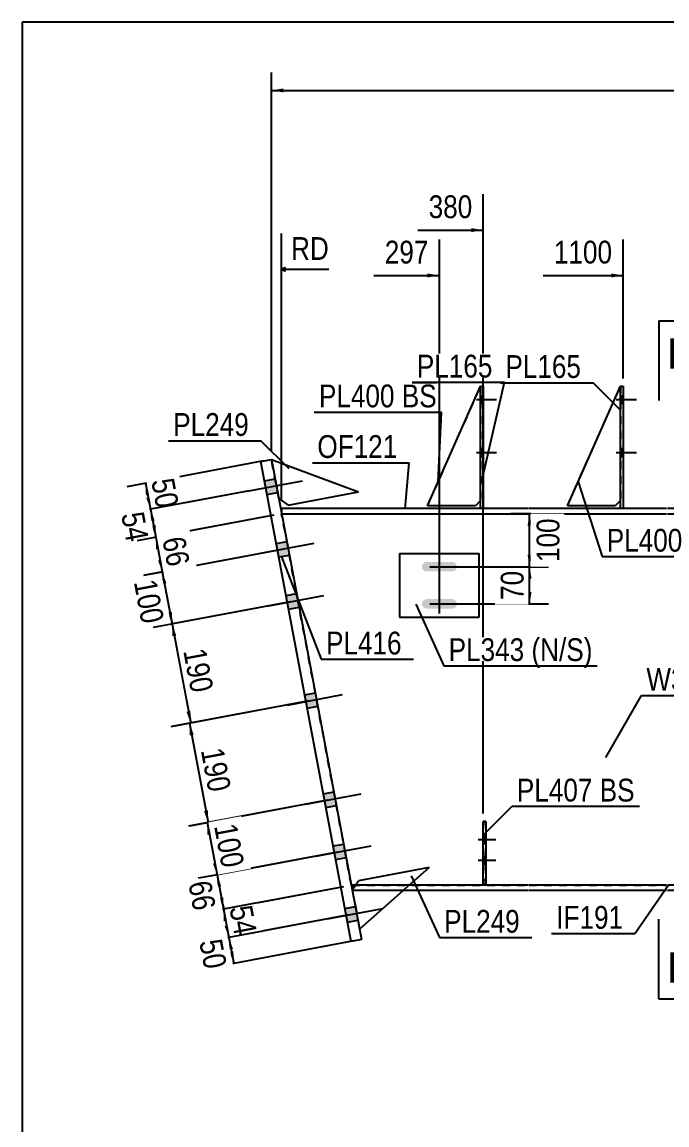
# Model space of a CAD drawing. Header units: millimetres. Extents: x -35 to 367, y -192 to 85.
# Drawn here: x -32.6 to 48.4, y -53.4 to 85.1 of the extents above; entities that cross this region are included whole.
import ezdxf

# ---------------------------------------------------------------- set-up
doc = ezdxf.new("R2010")
doc.units = ezdxf.units.MM
doc.linetypes.add('DXK_LINE_DOT1', pattern=[1.8814, 0.9407, -0.9407])
doc.linetypes.add('DXK_LINE_DOT2', pattern=[3.9198, 1.9599, -1.9599])
doc.styles.add('Arial', font='ARIAL.TTF', dxfattribs={"height": 0.2})
doc.styles.add('Arial Narrow', font='ARIALN.TTF', dxfattribs={"height": 0.2})

# ---------------------------------------------------------------- blocks, each defined once
blk = doc.blocks.new('Unknown-627304560-1201')
at = {"color": 5, "linetype": 'Continuous'}
for p, q in [((367.4, 85.08), (-32.6, 85.08)), ((-32.6, 85.08), (-32.6, -191.92))]:
    blk.add_line(p, q, dxfattribs=at)
blk = doc.blocks.new('Bolt-627304560-1601 - 1599')
at = {"linetype": 'Continuous'}
for points in [[(25.33, 37.2), (25.33, 38.13), (24.99, 38.13), (24.99, 37.2)], [(25.33, 37.2), (25.33, 38.13), (24.99, 38.13), (24.99, 37.2)], [(25.33, 37.2), (25.33, 38.13), (24.99, 38.13), (24.99, 37.2)], [(25.33, 30.53), (25.33, 31.47), (24.99, 31.47), (24.99, 30.53)], [(25.33, 30.53), (25.33, 31.47), (24.99, 31.47), (24.99, 30.53)], [(25.33, 30.53), (25.33, 31.47), (24.99, 31.47), (24.99, 30.53)]]:
    blk.add_hatch(color=3, dxfattribs=at).paths.add_polyline_path(points)
at = {"color": 3, "linetype": 'Continuous'}
for p, q in [((24.46, 37.67), (26.99, 37.67)), ((24.46, 37.67), (26.99, 37.67)), ((24.46, 37.67), (26.99, 37.67)), ((24.99, 38.13), (25.33, 38.13)), ((24.99, 38.13), (25.33, 38.13)), ((24.99, 38.13), (25.33, 38.13)), ((24.99, 37.2), (25.33, 37.2)), ((24.99, 37.2), (25.33, 37.2)), ((24.99, 37.2), (25.33, 37.2)), ((24.46, 31), (26.99, 31)), ((24.46, 31), (26.99, 31)), ((24.46, 31), (26.99, 31)), ((24.99, 31.47), (25.33, 31.47)), ((24.99, 31.47), (25.33, 31.47)), ((24.99, 31.47), (25.33, 31.47)), ((24.99, 30.53), (25.33, 30.53)), ((24.99, 30.53), (25.33, 30.53)), ((24.99, 30.53), (25.33, 30.53))]:
    blk.add_line(p, q, dxfattribs=at)
blk = doc.blocks.new('Bolt-627304560-1602 - 1599')
at = {"linetype": 'Continuous'}
for points in [[(42.89, 37.2), (42.89, 38.13), (42.56, 38.13), (42.56, 37.2)], [(42.89, 37.2), (42.89, 38.13), (42.56, 38.13), (42.56, 37.2)], [(42.89, 37.2), (42.89, 38.13), (42.56, 38.13), (42.56, 37.2)], [(42.89, 30.53), (42.89, 31.47), (42.56, 31.47), (42.56, 30.53)], [(42.89, 30.53), (42.89, 31.47), (42.56, 31.47), (42.56, 30.53)], [(42.89, 30.53), (42.89, 31.47), (42.56, 31.47), (42.56, 30.53)]]:
    blk.add_hatch(color=3, dxfattribs=at).paths.add_polyline_path(points)
at = {"color": 3, "linetype": 'Continuous'}
for p, q in [((42.03, 37.67), (44.56, 37.67)), ((42.03, 37.67), (44.56, 37.67)), ((42.03, 37.67), (44.56, 37.67)), ((42.56, 38.13), (42.89, 38.13)), ((42.56, 38.13), (42.89, 38.13)), ((42.56, 38.13), (42.89, 38.13)), ((42.56, 37.2), (42.89, 37.2)), ((42.56, 37.2), (42.89, 37.2)), ((42.56, 37.2), (42.89, 37.2)), ((42.03, 31), (44.56, 31)), ((42.03, 31), (44.56, 31)), ((42.03, 31), (44.56, 31)), ((42.56, 31.47), (42.89, 31.47)), ((42.56, 31.47), (42.89, 31.47)), ((42.56, 31.47), (42.89, 31.47)), ((42.56, 30.53), (42.89, 30.53)), ((42.56, 30.53), (42.89, 30.53)), ((42.56, 30.53), (42.89, 30.53))]:
    blk.add_line(p, q, dxfattribs=at)
blk = doc.blocks.new('Part-627304560-1732 - 1599')
at = {"color": 2, "linetype": 'Continuous'}
for p, q in [((-2.59, 29.89), (-1.28, 30.13)), ((8.73, -30.39), (-2.59, 29.89)), ((-1.28, 30.13), (10.04, -30.15)), ((10.04, -30.15), (8.73, -30.39))]:
    blk.add_line(p, q, dxfattribs=at)
blk = doc.blocks.new('Bolt-627304560-1611 - 1599')
at = {"linetype": 'Continuous'}
for points in [[(-2.13, 27.46), (-1.81, 25.76), (-0.5, 26), (-0.82, 27.71)], [(-2.13, 27.46), (-1.81, 25.76), (-0.5, 26), (-0.82, 27.71)], [(-0.66, 19.6), (-0.34, 17.9), (0.98, 18.14), (0.66, 19.84)], [(-0.66, 19.6), (-0.34, 17.9), (0.98, 18.14), (0.66, 19.84)], [(0.58, 13.05), (0.9, 11.34), (2.21, 11.59), (1.89, 13.29)], [(0.58, 13.05), (0.9, 11.34), (2.21, 11.59), (1.89, 13.29)], [(2.91, 0.6), (3.23, -1.11), (4.54, -0.86), (4.22, 0.84)], [(2.91, 0.6), (3.23, -1.11), (4.54, -0.86), (4.22, 0.84)], [(5.25, -11.85), (5.57, -13.56), (6.88, -13.31), (6.56, -11.61)], [(5.25, -11.85), (5.57, -13.56), (6.88, -13.31), (6.56, -11.61)], [(6.48, -18.4), (6.8, -20.11), (8.11, -19.86), (7.79, -18.16)], [(6.48, -18.4), (6.8, -20.11), (8.11, -19.86), (7.79, -18.16)], [(7.96, -26.27), (8.28, -27.97), (9.59, -27.72), (9.27, -26.02)], [(7.96, -26.27), (8.28, -27.97), (9.59, -27.72), (9.27, -26.02)]]:
    blk.add_hatch(color=3, dxfattribs=at).paths.add_polyline_path(points)
at = {"color": 3, "linetype": 'Continuous'}
for p, q in [((-2.13, 27.46), (-0.82, 27.71)), ((-2.13, 27.46), (-0.82, 27.71)), ((-4.32, 26.17), (2.61, 27.47)), ((-4.32, 26.17), (2.61, 27.47)), ((-1.81, 25.76), (-0.5, 26)), ((-1.81, 25.76), (-0.5, 26)), ((-2.85, 18.31), (4.09, 19.61)), ((-2.85, 18.31), (4.09, 19.61)), ((-0.66, 19.6), (0.66, 19.84)), ((-0.66, 19.6), (0.66, 19.84)), ((-0.34, 17.9), (0.98, 18.14)), ((-0.34, 17.9), (0.98, 18.14)), ((-1.62, 11.75), (5.32, 13.06)), ((-1.62, 11.75), (5.32, 13.06)), ((0.58, 13.05), (1.89, 13.29)), ((0.58, 13.05), (1.89, 13.29)), ((0.9, 11.34), (2.21, 11.59)), ((0.9, 11.34), (2.21, 11.59)), ((0.72, -0.7), (7.66, 0.61)), ((0.72, -0.7), (7.66, 0.61)), ((2.91, 0.6), (4.22, 0.84)), ((2.91, 0.6), (4.22, 0.84)), ((3.23, -1.11), (4.54, -0.86)), ((3.23, -1.11), (4.54, -0.86)), ((3.06, -13.15), (10, -11.84)), ((3.06, -13.15), (10, -11.84)), ((5.25, -11.85), (6.56, -11.61)), ((5.25, -11.85), (6.56, -11.61)), ((5.57, -13.56), (6.88, -13.31)), ((5.57, -13.56), (6.88, -13.31)), ((4.29, -19.7), (11.23, -18.39)), ((4.29, -19.7), (11.23, -18.39)), ((6.48, -18.4), (7.79, -18.16)), ((6.48, -18.4), (7.79, -18.16)), ((6.8, -20.11), (8.11, -19.86)), ((6.8, -20.11), (8.11, -19.86)), ((5.77, -27.56), (12.7, -26.26)), ((5.77, -27.56), (12.7, -26.26)), ((7.96, -26.27), (9.27, -26.02)), ((7.96, -26.27), (9.27, -26.02)), ((8.28, -27.97), (9.59, -27.72)), ((8.28, -27.97), (9.59, -27.72))]:
    blk.add_line(p, q, dxfattribs=at)
blk = doc.blocks.new('Bolt-627304560-1612 - 1599')
at = {"color": 3, "linetype": 'DXK_LINE_DOT2'}
for p, q in [((24.69, -17.61), (26.89, -17.61)), ((25.33, -17.15), (25.66, -17.15)), ((25.33, -18.08), (25.66, -18.08)), ((24.69, -20.2), (26.89, -20.2)), ((25.33, -19.73), (25.66, -19.73)), ((25.33, -20.67), (25.66, -20.67))]:
    blk.add_line(p, q, dxfattribs=at)
blk = doc.blocks.new('Bolt-627304560-1618 - 1599')
at = {"linetype": 'Continuous'}
for points in [[(25.66, -18.08), (25.66, -17.15), (25.33, -17.15), (25.33, -18.08)], [(25.66, -20.67), (25.66, -19.73), (25.33, -19.73), (25.33, -20.67)]]:
    blk.add_hatch(color=3, dxfattribs=at).paths.add_polyline_path(points)
at = {"color": 3, "linetype": 'Continuous'}
for p, q in [((24.69, -17.61), (26.89, -17.61)), ((25.33, -17.15), (25.66, -17.15)), ((25.33, -18.08), (25.66, -18.08)), ((24.69, -20.2), (26.89, -20.2)), ((25.33, -19.73), (25.66, -19.73)), ((25.33, -20.67), (25.66, -20.67))]:
    blk.add_line(p, q, dxfattribs=at)
blk = doc.blocks.new('Part-627304560-1811 - 1599')
at = {"color": 2, "linetype": 'Continuous'}
for p, q in [((42.56, 24), (42.56, 39.33)), ((42.56, 39.33), (42.89, 39.33)), ((42.89, 39.33), (42.89, 24))]:
    blk.add_line(p, q, dxfattribs=at)
at = {"color": 7, "linetype": 'DXK_LINE_DOT1'}
blk.add_line((42.89, 24), (42.56, 24), dxfattribs=at)
blk = doc.blocks.new('Part-627304560-1705 - 1599')
at = {"color": 2, "linetype": 'Continuous'}
for p, q in [((18.52, -21.09), (9.67, -22.76)), ((16, -23.33), (18.52, -21.09)), ((9.28, -23.33), (9.67, -22.76)), ((8.89, -23.9), (8.87, -23.92)), ((9.8, -28.84), (15.25, -24))]:
    blk.add_line(p, q, dxfattribs=at)
at = {"color": 7, "linetype": 'DXK_LINE_DOT1'}
for p, q in [((8.87, -23.92), (9.28, -23.33)), ((15.25, -24), (16, -23.33)), ((8.87, -23.92), (9.8, -28.84))]:
    blk.add_line(p, q, dxfattribs=at)
blk = doc.blocks.new('Part-627304560-1641 - 1599')
at = {"color": 7, "linetype": 'DXK_LINE_DOT1'}
for p, q in [((8.76, -23.33), (0, 23.33)), ((0, 23.33), (30.99, 23.33)), ((31.09, 23.33), (48.35, 23.33)), ((8.89, -23.33), (30.99, -23.33)), ((31.09, -23.33), (48.35, -23.33))]:
    blk.add_line(p, q, dxfattribs=at)
at = {"color": 2, "linetype": 'Continuous'}
blk.add_line((8.89, -23.33), (8.76, -23.33), dxfattribs=at)
blk = doc.blocks.new('Part-627304560-1663 - 1599')
at = {"color": 2, "linetype": 'Continuous'}
for p, q in [((35.89, 24.33), (42.56, 39.33)), ((42.56, 25), (41.89, 24.33)), ((41.89, 24.33), (35.89, 24.33))]:
    blk.add_line(p, q, dxfattribs=at)
at = {"color": 7, "linetype": 'DXK_LINE_DOT1'}
blk.add_line((42.56, 39.33), (42.56, 25), dxfattribs=at)
blk = doc.blocks.new('Part-627304560-1710 - 1599')
at = {"color": 2, "linetype": 'Continuous'}
for p, q in [((-1.28, 30.13), (9.66, 26.08)), ((-0.35, 25.22), (0.81, 24.42)), ((0.81, 24.42), (9.66, 26.08))]:
    blk.add_line(p, q, dxfattribs=at)
at = {"color": 7, "linetype": 'DXK_LINE_DOT1'}
blk.add_line((-0.35, 25.22), (-1.28, 30.13), dxfattribs=at)
blk = doc.blocks.new('Part-627304560-1816 - 1599')
at = {"color": 2, "linetype": 'Continuous'}
for p, q in [((24.99, 24), (24.99, 39.33)), ((24.99, 39.33), (25.33, 39.33)), ((25.33, 39.33), (25.33, 24))]:
    blk.add_line(p, q, dxfattribs=at)
at = {"color": 7, "linetype": 'DXK_LINE_DOT1'}
blk.add_line((25.33, 24), (24.99, 24), dxfattribs=at)
blk = doc.blocks.new('Part-627304560-1939 - 1599')
at = {"color": 2, "linetype": 'Continuous'}
for p, q in [((18.33, 24.33), (24.99, 39.33)), ((24.99, 25), (24.33, 24.33)), ((24.33, 24.33), (18.33, 24.33))]:
    blk.add_line(p, q, dxfattribs=at)
at = {"color": 7, "linetype": 'DXK_LINE_DOT1'}
blk.add_line((24.99, 39.33), (24.99, 25), dxfattribs=at)
blk = doc.blocks.new('Part-627304560-1988 - 1599')
at = {"color": 7, "linetype": 'DXK_LINE_DOT1'}
for p, q in [((35.89, 24.33), (42.56, 39.33)), ((42.56, 25), (41.89, 24.33)), ((41.89, 24.33), (35.89, 24.33))]:
    blk.add_line(p, q, dxfattribs=at)
blk = doc.blocks.new('Part-627304560-2045 - 1599')
at = {"color": 2, "linetype": 'Continuous'}
for p, q in [((25.33, -23.33), (25.33, -15.33)), ((25.33, -15.33), (25.66, -15.33)), ((25.66, -15.33), (25.66, -23.33)), ((25.66, -23.33), (25.33, -23.33))]:
    blk.add_line(p, q, dxfattribs=at)
at = {"color": 7, "linetype": 'DXK_LINE_DOT1'}
blk.add_line((25.33, -22.67), (25.66, -22.67), dxfattribs=at)
blk = doc.blocks.new('Part-627304560-2122 - 1599')
at = {"color": 7, "linetype": 'DXK_LINE_DOT1'}
for p, q in [((25.33, -15.33), (25.33, -23.33)), ((25.66, -15.33), (25.33, -15.33)), ((25.66, -23.33), (25.66, -15.33))]:
    blk.add_line(p, q, dxfattribs=at)
blk = doc.blocks.new('Part-627304560-2127 - 1599')
at = {"color": 7, "linetype": 'DXK_LINE_DOT1'}
for p, q in [((18.33, 24.33), (24.99, 39.33)), ((24.99, 25), (24.33, 24.33)), ((24.33, 24.33), (18.33, 24.33))]:
    blk.add_line(p, q, dxfattribs=at)
blk = doc.blocks.new('Part-627304560-2132 - 1599')
at = {"color": 2, "linetype": 'Continuous'}
for p, q in [((0, 24), (0, 23.33)), ((30.99, 24), (0, 24)), ((48.35, 24), (31.09, 24)), ((65.91, 24), (48.45, 24)), ((70.81, 24), (66.01, 24)), ((70.81, 23.33), (70.81, 24)), ((0, 23.33), (30.99, 23.33)), ((31.09, 23.33), (48.35, 23.33)), ((48.45, 23.33), (65.91, 23.33)), ((66.01, 23.33), (70.81, 23.33))]:
    blk.add_line(p, q, dxfattribs=at)
blk = doc.blocks.new('Part-627304560-2137 - 1599')
at = {"color": 2, "linetype": 'Continuous'}
for p, q in [((8.89, -24), (8.89, -23.33)), ((25.33, -23.33), (8.89, -23.33)), ((30.99, -23.33), (25.66, -23.33)), ((48.35, -23.33), (31.09, -23.33)), ((60.25, -23.33), (48.45, -23.33)), ((65.91, -23.33), (60.58, -23.33)), ((70.81, -23.33), (66.01, -23.33)), ((70.81, -24), (70.81, -23.33)), ((30.99, -24), (8.89, -24)), ((48.35, -24), (31.09, -24)), ((65.91, -24), (48.45, -24)), ((70.81, -24), (66.01, -24))]:
    blk.add_line(p, q, dxfattribs=at)
blk = doc.blocks.new('Part-627304560-2333 - 1599')
at = {"color": 2, "linetype": 'Continuous'}
for p, q in [((14.82, 18.33), (24.82, 18.33)), ((14.82, 18.33), (14.82, 10.33)), ((24.82, 10.33), (24.82, 18.33)), ((14.82, 10.33), (24.82, 10.33))]:
    blk.add_line(p, q, dxfattribs=at)
blk = doc.blocks.new('Bolt-627304560-2336 - 1599')
at = {"linetype": 'Continuous'}
for points in [[(21.85, 16.24), (21.98, 16.44), (22.02, 16.67), (21.98, 16.9), (21.85, 17.09), (21.65, 17.22), (21.42, 17.27), (18.22, 17.27), (17.99, 17.22), (17.8, 17.09), (17.67, 16.9), (17.62, 16.67), (17.67, 16.44), (17.8, 16.24), (17.99, 16.11), (18.22, 16.07), (21.42, 16.07), (21.65, 16.11)], [(21.85, 11.58), (21.98, 11.77), (22.02, 12), (21.98, 12.23), (21.85, 12.42), (21.65, 12.55), (21.42, 12.6), (18.22, 12.6), (17.99, 12.55), (17.8, 12.42), (17.67, 12.23), (17.62, 12), (17.67, 11.77), (17.8, 11.58), (17.99, 11.45), (18.22, 11.4), (21.42, 11.4), (21.65, 11.45)]]:
    blk.add_hatch(color=3, dxfattribs=at).paths.add_polyline_path(points)
at = {"color": 3, "linetype": 'Continuous'}
for p, q in [((18.62, 16.67), (21.02, 16.67)), ((19.82, 15.47), (19.82, 17.87)), ((19.82, 10.8), (19.82, 13.2)), ((18.62, 12), (21.02, 12))]:
    blk.add_line(p, q, dxfattribs=at)
blk = doc.blocks.new('StraightDimension-627304560-8044 - 1599')
at = {"linetype": 'Continuous'}
blk.add_hatch(color=7, dxfattribs=at).paths.add_polyline_path([(23.83, 59.2), (25.33, 58.95), (23.83, 58.7)])
at = {"color": 7, "linetype": 'Continuous'}
for p, q in [((25.33, -14.33), (25.33, 63.45)), ((17.09, 58.95), (25.33, 58.95))]:
    blk.add_line(p, q, dxfattribs=at)
at = {"color": 0}
blk.add_wipeout([(24.55, 59.85), (24.55, 64.05), (17.87, 64.05), (17.87, 59.85)], dxfattribs=at)
at = {"color": 3, "style": 'Arial Narrow'}
blk.add_text('380', height=2.863, dxfattribs=at).set_placement((18.47, 60.45))
blk = doc.blocks.new('StraightDimension-627304560-5544 - 1599')
at = {"linetype": 'Continuous'}
for points in [[(30.89, 15.17), (31.14, 16.67), (31.39, 15.17)], [(31.39, 13.5), (31.14, 12), (30.89, 13.5)]]:
    blk.add_hatch(color=7, dxfattribs=at).paths.add_polyline_path(points)
at = {"color": 7, "linetype": 'Continuous'}
for p, q in [((20.82, 16.67), (33.54, 16.67)), ((31.14, 12), (31.14, 16.67)), ((20.82, 12), (33.54, 12))]:
    blk.add_line(p, q, dxfattribs=at)
at = {"color": 0}
blk.add_wipeout([(30.99, 16.76), (26.79, 16.76), (26.79, 11.9), (30.99, 11.9)], dxfattribs=at)
at = {"color": 3, "style": 'Arial Narrow'}
blk.add_text('70', height=2.863, rotation=90.0002, dxfattribs=at).set_placement((30.39, 12.5))
blk = doc.blocks.new('StraightDimension-627304560-2437 - 1599')
at = {"linetype": 'Continuous'}
for points in [[(-11.53, -4.52), (-11.57, -2.99), (-11.04, -4.42)], [(-9.26, -13.93), (-9.23, -15.45), (-9.75, -14.02)]]:
    blk.add_hatch(color=7, dxfattribs=at).paths.add_polyline_path(points)
at = {"color": 7, "linetype": 'Continuous'}
for p, q in [((3.4, -0.18), (-13.92, -3.44)), ((-11.57, -2.99), (-9.23, -15.45)), ((5.74, -12.64), (-11.58, -15.9))]:
    blk.add_line(p, q, dxfattribs=at)
at = {"color": 0}
blk.add_wipeout([(-9.63, -12.48), (-5.5, -11.71), (-6.74, -5.14), (-10.86, -5.91)], dxfattribs=at)
at = {"color": 3, "style": 'Arial Narrow'}
blk.add_text('190', height=2.863, rotation=-79.3661, dxfattribs=at).set_placement((-10.16, -6.39))
blk = doc.blocks.new('StraightDimension-627304560-2461 - 1599')
at = {"linetype": 'Continuous'}
for points in [[(-14.96, 14.5), (-14.99, 16.02), (-14.47, 14.59)], [(-13.79, 10.99), (-13.76, 9.47), (-14.28, 10.9)]]:
    blk.add_hatch(color=7, dxfattribs=at).paths.add_polyline_path(points)
at = {"color": 7, "linetype": 'Continuous'}
for p, q in [((-0.17, 18.8), (-17.2, 15.6)), ((-14.99, 16.02), (-13.76, 9.47)), ((1.06, 12.26), (-15.97, 9.06))]:
    blk.add_line(p, q, dxfattribs=at)
at = {"color": 0}
blk.add_wipeout([(-18.03, 8.66), (-13.91, 9.43), (-15.14, 16), (-19.27, 15.23)], dxfattribs=at)
at = {"color": 3, "style": 'Arial Narrow'}
blk.add_text('100', height=2.863, rotation=-79.3661, dxfattribs=at).set_placement((-18.57, 14.75))
blk = doc.blocks.new('StraightDimension-627304560-8043 - 1599')
at = {"linetype": 'Continuous'}
blk.add_hatch(color=7, dxfattribs=at).paths.add_polyline_path([(41.39, 53.5), (42.89, 53.25), (41.39, 53)])
at = {"color": 7, "linetype": 'Continuous'}
for p, q in [((42.89, 40.33), (42.89, 57.75)), ((32.83, 53.25), (42.89, 53.25))]:
    blk.add_line(p, q, dxfattribs=at)
at = {"color": 0}
blk.add_wipeout([(42.12, 54.15), (42.12, 58.35), (33.6, 58.35), (33.6, 54.15)], dxfattribs=at)
at = {"color": 3, "style": 'Arial Narrow'}
blk.add_text('1100', height=2.863, dxfattribs=at).set_placement((34.2, 54.75))
blk = doc.blocks.new('StraightDimension-627304560-2370 - 1599')
at = {"linetype": 'Continuous'}
for points in [[(-17.05, 25.64), (-17.08, 27.16), (-16.56, 25.74)], [(-16.5, 25.41), (-16.47, 23.89), (-16.99, 25.32)]]:
    blk.add_hatch(color=7, dxfattribs=at).paths.add_polyline_path(points)
at = {"color": 7, "linetype": 'Continuous'}
for p, q in [((-2.26, 29.95), (-19.44, 26.72)), ((-17.08, 27.16), (-16.47, 23.89)), ((-4.07, 26.22), (-18.83, 23.44))]:
    blk.add_line(p, q, dxfattribs=at)
at = {"color": 0}
blk.add_wipeout([(-16.18, 23.17), (-12.05, 23.94), (-12.95, 28.71), (-17.08, 27.94)], dxfattribs=at)
at = {"color": 3, "style": 'Arial Narrow'}
blk.add_text('50', height=2.863, rotation=-79.3661, dxfattribs=at).set_placement((-16.38, 27.46))
blk = doc.blocks.new('StraightDimension-627304560-2378 - 1599')
at = {"linetype": 'Continuous'}
for points in [[(-16.44, 22.37), (-16.47, 23.89), (-15.94, 22.46)], [(-15.84, 21.89), (-15.81, 20.37), (-16.33, 21.79)]]:
    blk.add_hatch(color=7, dxfattribs=at).paths.add_polyline_path(points)
at = {"color": 7, "linetype": 'Continuous'}
for p, q in [((-4.07, 26.22), (-18.68, 23.47)), ((-16.47, 23.89), (-15.81, 20.37)), ((-0.98, 23.15), (-18.02, 19.95))]:
    blk.add_line(p, q, dxfattribs=at)
at = {"color": 0}
blk.add_wipeout([(-19.96, 18.94), (-15.84, 19.71), (-16.73, 24.48), (-20.86, 23.71)], dxfattribs=at)
at = {"color": 3, "style": 'Arial Narrow'}
blk.add_text('54', height=2.863, rotation=-79.3661, dxfattribs=at).set_placement((-20.16, 23.23))
blk = doc.blocks.new('StraightDimension-627304560-2387 - 1599')
at = {"linetype": 'Continuous'}
for points in [[(-7.27, -27.87), (-7.3, -26.35), (-6.77, -27.78)], [(-6.66, -28.37), (-6.63, -29.89), (-7.16, -28.46)]]:
    blk.add_hatch(color=7, dxfattribs=at).paths.add_polyline_path(points)
at = {"color": 7, "linetype": 'Continuous'}
for p, q in [((7.78, -23.52), (-9.66, -26.79)), ((8.45, -27.06), (-8.99, -30.33)), ((-7.3, -26.35), (-6.63, -29.89))]:
    blk.add_line(p, q, dxfattribs=at)
at = {"color": 0}
blk.add_wipeout([(-6.37, -30.48), (-2.24, -29.7), (-3.14, -24.93), (-7.27, -25.7)], dxfattribs=at)
at = {"color": 3, "style": 'Arial Narrow'}
blk.add_text('54', height=2.863, rotation=-79.3661, dxfattribs=at).set_placement((-6.57, -26.18))
blk = doc.blocks.new('StraightDimension-627304560-2413 - 1599')
at = {"linetype": 'Continuous'}
for points in [[(-8.08, -23.54), (-8.11, -22.02), (-7.59, -23.45)], [(-7.33, -24.83), (-7.3, -26.35), (-7.82, -24.92)]]:
    blk.add_hatch(color=7, dxfattribs=at).paths.add_polyline_path(points)
at = {"color": 7, "linetype": 'Continuous'}
for p, q in [((6.97, -19.19), (-10.32, -22.44)), ((-8.11, -22.02), (-7.3, -26.35)), ((7.78, -23.52), (-9.51, -26.76))]:
    blk.add_line(p, q, dxfattribs=at)
at = {"color": 0}
blk.add_wipeout([(-11.53, -27.37), (-7.4, -26.6), (-8.3, -21.83), (-12.43, -22.6)], dxfattribs=at)
at = {"color": 3, "style": 'Arial Narrow'}
blk.add_text('66', height=2.863, rotation=-79.3661, dxfattribs=at).set_placement((-11.73, -23.08))
blk = doc.blocks.new('StraightDimension-627304560-2429 - 1599')
at = {"linetype": 'Continuous'}
for points in [[(-9.31, -16.99), (-9.34, -15.47), (-8.82, -16.9)], [(-8.14, -20.5), (-8.11, -22.02), (-8.63, -20.59)]]:
    blk.add_hatch(color=7, dxfattribs=at).paths.add_polyline_path(points)
at = {"color": 7, "linetype": 'Continuous'}
for p, q in [((5.74, -12.64), (-11.7, -15.92)), ((-9.34, -15.47), (-8.11, -22.02)), ((6.97, -19.19), (-10.47, -22.46))]:
    blk.add_line(p, q, dxfattribs=at)
at = {"color": 0}
blk.add_wipeout([(-7.96, -22), (-3.83, -21.23), (-5.07, -14.66), (-9.19, -15.43)], dxfattribs=at)
at = {"color": 3, "style": 'Arial Narrow'}
blk.add_text('100', height=2.863, rotation=-79.3661, dxfattribs=at).set_placement((-8.49, -15.91))
blk = doc.blocks.new('StraightDimension-627304560-2449 - 1599')
at = {"linetype": 'Continuous'}
for points in [[(-13.73, 7.95), (-13.76, 9.47), (-13.24, 8.04)], [(-11.45, -1.45), (-11.42, -2.97), (-11.95, -1.54)]]:
    blk.add_hatch(color=7, dxfattribs=at).paths.add_polyline_path(points)
at = {"color": 7, "linetype": 'Continuous'}
for p, q in [((1.06, 12.26), (-16.12, 9.03)), ((-13.76, 9.47), (-11.42, -2.97)), ((3.4, -0.18), (-13.78, -3.41))]:
    blk.add_line(p, q, dxfattribs=at)
at = {"color": 0}
blk.add_wipeout([(-11.83, -0.01), (-7.7, 0.77), (-8.93, 7.34), (-13.06, 6.56)], dxfattribs=at)
at = {"color": 3, "style": 'Arial Narrow'}
blk.add_text('190', height=2.863, rotation=-79.3661, dxfattribs=at).set_placement((-12.36, 6.09))
blk = doc.blocks.new('StraightDimension-627304560-2470 - 1599')
at = {"linetype": 'Continuous'}
for points in [[(-15.77, 18.84), (-15.81, 20.37), (-15.28, 18.94)], [(-15.02, 17.54), (-14.99, 16.02), (-15.51, 17.45)]]:
    blk.add_hatch(color=7, dxfattribs=at).paths.add_polyline_path(points)
at = {"color": 7, "linetype": 'Continuous'}
for p, q in [((-0.98, 23.15), (-18.16, 19.92)), ((-15.81, 20.37), (-14.99, 16.02)), ((-0.17, 18.8), (-17.35, 15.58))]:
    blk.add_line(p, q, dxfattribs=at)
at = {"color": 0}
blk.add_wipeout([(-14.8, 15.83), (-10.67, 16.61), (-11.57, 21.38), (-15.7, 20.61)], dxfattribs=at)
at = {"color": 3, "style": 'Arial Narrow'}
blk.add_text('66', height=2.863, rotation=-79.3661, dxfattribs=at).set_placement((-15, 20.13))
blk = doc.blocks.new('StraightDimension-627304560-2477 - 1599')
at = {"linetype": 'Continuous'}
for points in [[(-6.6, -31.41), (-6.63, -29.89), (-6.11, -31.32)], [(-6.05, -31.64), (-6.02, -33.16), (-6.54, -31.74)]]:
    blk.add_hatch(color=7, dxfattribs=at).paths.add_polyline_path(points)
at = {"color": 7, "linetype": 'Continuous'}
for p, q in [((8.45, -27.06), (-8.84, -30.3)), ((9.06, -30.33), (-8.23, -33.58)), ((-6.63, -29.89), (-6.02, -33.16))]:
    blk.add_line(p, q, dxfattribs=at)
at = {"color": 0}
blk.add_wipeout([(-10.15, -34.72), (-6.02, -33.94), (-6.92, -29.17), (-11.05, -29.94)], dxfattribs=at)
at = {"color": 3, "style": 'Arial Narrow'}
blk.add_text('50', height=2.863, rotation=-79.3661, dxfattribs=at).set_placement((-10.35, -30.42))
blk = doc.blocks.new('StraightDimension-627304560-2788 - 1599')
at = {"linetype": 'Continuous'}
blk.add_hatch(color=7, dxfattribs=at).paths.add_polyline_path([(0.22, 76.24), (-1.28, 76.49), (0.22, 76.74)])
at = {"color": 7, "linetype": 'Continuous'}
for p, q in [((-1.28, 31.13), (-1.28, 78.74)), ((-1.28, 76.49), (315.8, 76.49))]:
    blk.add_line(p, q, dxfattribs=at)
blk = doc.blocks.new('StraightDimension-627304560-5543 - 1599')
at = {"linetype": 'Continuous'}
for points in [[(30.89, 21.83), (31.14, 23.33), (31.39, 21.83)], [(31.39, 18.17), (31.14, 16.67), (30.89, 18.17)]]:
    blk.add_hatch(color=7, dxfattribs=at).paths.add_polyline_path(points)
at = {"color": 7, "linetype": 'Continuous'}
for p, q in [((31.33, 23.33), (28.74, 23.33)), ((31.14, 16.67), (31.14, 23.33)), ((20.82, 16.67), (33.39, 16.67))]:
    blk.add_line(p, q, dxfattribs=at)
at = {"color": 0}
blk.add_wipeout([(35.49, 23.34), (31.29, 23.34), (31.29, 16.66), (35.49, 16.66)], dxfattribs=at)
at = {"color": 3, "style": 'Arial Narrow'}
blk.add_text('100', height=2.863, rotation=90.0002, dxfattribs=at).set_placement((34.89, 17.26))
blk = doc.blocks.new('StraightDimension-627304560-8045 - 1599')
at = {"linetype": 'Continuous'}
blk.add_hatch(color=7, dxfattribs=at).paths.add_polyline_path([(18.32, 53.5), (19.82, 53.25), (18.32, 53)])
at = {"color": 7, "linetype": 'Continuous'}
for p, q in [((19.82, 13), (19.82, 57.75)), ((11.59, 53.25), (19.82, 53.25))]:
    blk.add_line(p, q, dxfattribs=at)
at = {"color": 0, "linetype": 'Continuous'}
blk.add_wipeout([(6.53, 54.6), (6.53, 58.8), (0.59, 58.8), (0.59, 54.6)], dxfattribs=at)
at = {"color": 7, "linetype": 'Continuous'}
for p, q in [((0, 25), (0, 58.5)), ((0.5, 54.25), (0, 54)), ((0.5, 53.75), (0, 54)), ((5.93, 54), (0, 54))]:
    blk.add_line(p, q, dxfattribs=at)
at = {"color": 3, "linetype": 'Continuous', "style": 'Arial Narrow'}
blk.add_text('RD', height=2.863, dxfattribs=at).set_placement((1.19, 55.2))
at = {"color": 0}
blk.add_wipeout([(19.05, 54.15), (19.05, 58.35), (12.36, 58.35), (12.36, 54.15)], dxfattribs=at)
at = {"color": 3, "style": 'Arial Narrow'}
blk.add_text('297', height=2.863, dxfattribs=at).set_placement((12.96, 54.75))
blk = doc.blocks.new('Mark-627304560-7360 - 1599')
at = {"color": 7, "linetype": 'Continuous'}
blk.add_line((42.64, 36.25), (39.11, 39.78), dxfattribs=at)
at = {"color": 0}
blk.add_wipeout([(37.61, 40.38), (37.61, 43.38), (28.11, 43.38), (28.11, 40.38)], dxfattribs=at)
blk.add_wipeout([(37.61, 40.38), (37.61, 43.38), (28.11, 43.38), (28.11, 40.38)], dxfattribs=at)
at = {"color": 7, "linetype": 'Continuous'}
blk.add_line((27.51, 39.78), (39.11, 39.78), dxfattribs=at)
at = {"color": 3, "style": 'Arial Narrow'}
blk.add_text('PL165', height=2.863, dxfattribs=at).set_placement((28.11, 40.38))
blk = doc.blocks.new('Mark-627304560-7339 - 1599')
at = {"color": 0}
blk.add_wipeout([(15.08, 5.65), (15.08, 8.65), (5.58, 8.65), (5.58, 5.65)], dxfattribs=at)
blk.add_wipeout([(15.08, 5.65), (15.08, 8.65), (5.58, 8.65), (5.58, 5.65)], dxfattribs=at)
at = {"color": 7, "linetype": 'Continuous'}
for p, q in [((-0.02, 17.91), (4.98, 5.05)), ((4.98, 5.05), (16.58, 5.05))]:
    blk.add_line(p, q, dxfattribs=at)
at = {"color": 3, "style": 'Arial Narrow'}
blk.add_text('PL416', height=2.863, dxfattribs=at).set_placement((5.58, 5.65))
blk = doc.blocks.new('MarkSet-627304560-7142 - 1599')
at = {"color": 0}
for points in [[(39.05, -12.82), (39.05, -9.82), (29.55, -9.82), (29.55, -12.82)], [(44.33, -12.82), (44.33, -9.82), (39.95, -9.82), (39.95, -12.82)]]:
    blk.add_wipeout(points, dxfattribs=at)
for points in [[(39.05, -12.82), (39.05, -9.82), (29.55, -9.82), (29.55, -12.82)], [(44.33, -12.82), (44.33, -9.82), (39.95, -9.82), (39.95, -12.82)]]:
    blk.add_wipeout(points, dxfattribs=at)
at = {"color": 7, "linetype": 'Continuous'}
for p, q in [((25.41, -16.95), (28.95, -13.42)), ((28.95, -13.42), (44.93, -13.42))]:
    blk.add_line(p, q, dxfattribs=at)
at = {"color": 3, "style": 'Arial Narrow'}
for s, p in [('PL407', (29.55, -12.82)), ('BS', (39.95, -12.82))]:
    blk.add_text(s, height=2.863, dxfattribs=at).set_placement(p)
blk = doc.blocks.new('SectionMark-627304560-2794 - 1599')
at = {"linetype": 'Continuous'}
for points in [[(54.89, 46.29), (54.89, 47.54), (57.39, 47.54)], [(54.89, -37.58), (54.89, -36.33), (57.39, -37.58)]]:
    blk.add_hatch(color=30, dxfattribs=at).paths.add_polyline_path(points)
at = {"color": 30, "linetype": 'Continuous'}
for p, q in [((54.89, 46.29), (54.89, 48.79)), ((54.89, 48.79), (57.39, 47.54)), ((47.39, 47.54), (47.39, 37.54)), ((47.39, 47.54), (57.39, 47.54)), ((57.39, 47.54), (54.89, 46.29)), ((47.39, -37.58), (47.39, -27.58)), ((57.39, -37.58), (54.89, -36.33)), ((54.89, -36.33), (54.89, -38.83)), ((47.39, -37.58), (57.39, -37.58)), ((57.39, -37.58), (54.89, -38.83))]:
    blk.add_line(p, q, dxfattribs=at)
at = {"color": 0, "linetype": 'Continuous'}
for points in [[(52.24, 41.54), (52.24, 45.54), (48.39, 45.54), (48.39, 41.54)], [(52.24, -35.58), (52.24, -31.58), (48.39, -31.58), (48.39, -35.58)]]:
    blk.add_wipeout(points, dxfattribs=at)
at = {"color": 96, "linetype": 'Continuous', "style": 'Arial'}
for p in [(48.39, 41.54), (48.39, -35.58)]:
    blk.add_text('D', height=3.82, dxfattribs=at).set_placement(p)
blk = doc.blocks.new('MarkSet-627304560-7175 - 1599')
at = {"color": 0}
for points in [[(50.35, 18.56), (50.35, 21.56), (40.84, 21.56), (40.84, 18.56)], [(55.63, 18.56), (55.63, 21.56), (51.25, 21.56), (51.25, 18.56)]]:
    blk.add_wipeout(points, dxfattribs=at)
for points in [[(50.35, 18.56), (50.35, 21.56), (40.84, 21.56), (40.84, 18.56)], [(55.63, 18.56), (55.63, 21.56), (51.25, 21.56), (51.25, 18.56)]]:
    blk.add_wipeout(points, dxfattribs=at)
at = {"color": 7, "linetype": 'Continuous'}
for p, q in [((37.24, 27.35), (40.24, 17.96)), ((40.24, 17.96), (56.23, 17.96))]:
    blk.add_line(p, q, dxfattribs=at)
at = {"color": 3, "style": 'Arial Narrow'}
for s, p in [('PL400', (40.84, 18.56)), ('BS', (51.25, 18.56))]:
    blk.add_text(s, height=2.863, dxfattribs=at).set_placement(p)
blk = doc.blocks.new('MarkSet-627304560-7300 - 1599')
at = {"color": 0}
for points in [[(14.2, 36.69), (14.2, 39.69), (4.69, 39.69), (4.69, 36.69)], [(19.48, 36.69), (19.48, 39.69), (15.1, 39.69), (15.1, 36.69)]]:
    blk.add_wipeout(points, dxfattribs=at)
for points in [[(14.2, 36.69), (14.2, 39.69), (4.69, 39.69), (4.69, 36.69)], [(19.48, 36.69), (19.48, 39.69), (15.1, 39.69), (15.1, 36.69)]]:
    blk.add_wipeout(points, dxfattribs=at)
at = {"color": 7, "linetype": 'Continuous'}
for p in [(4.09, 36.09), (19.68, 27.35)]:
    blk.add_line(p, (20.08, 36.09), dxfattribs=at)
at = {"color": 3, "style": 'Arial Narrow'}
for s, p in [('PL400', (4.69, 36.69)), ('BS', (15.1, 36.69))]:
    blk.add_text(s, height=2.863, dxfattribs=at).set_placement(p)
blk = doc.blocks.new('Mark-627304560-7327 - 1599')
at = {"color": 0}
blk.add_wipeout([(54.4, 1.1), (54.4, 4.1), (45.81, 4.1), (45.81, 1.1)], dxfattribs=at)
blk.add_wipeout([(54.4, 1.1), (54.4, 4.1), (45.81, 4.1), (45.81, 1.1)], dxfattribs=at)
at = {"color": 7, "linetype": 'Continuous'}
for p, q in [((40.71, -7.3), (45.21, 0.5)), ((45.21, 0.5), (55, 0.5))]:
    blk.add_line(p, q, dxfattribs=at)
at = {"color": 3, "style": 'Arial Narrow'}
blk.add_text('W311', height=2.863, dxfattribs=at).set_placement((45.81, 1.1))
blk = doc.blocks.new('Mark-627304560-7333 - 1599')
at = {"color": 0}
blk.add_wipeout([(29.92, -29.3), (29.92, -26.3), (20.42, -26.3), (20.42, -29.3)], dxfattribs=at)
blk.add_wipeout([(29.92, -29.3), (29.92, -26.3), (20.42, -26.3), (20.42, -29.3)], dxfattribs=at)
at = {"color": 7, "linetype": 'Continuous'}
for p, q in [((16.28, -22.16), (19.82, -29.9)), ((19.82, -29.9), (31.42, -29.9))]:
    blk.add_line(p, q, dxfattribs=at)
at = {"color": 3, "style": 'Arial Narrow'}
blk.add_text('PL249', height=2.863, dxfattribs=at).set_placement((20.42, -29.3))
blk = doc.blocks.new('Mark-627304560-7336 - 1599')
at = {"color": 7, "linetype": 'Continuous'}
blk.add_line((0.93, 28.97), (-2.61, 32.5), dxfattribs=at)
at = {"color": 0}
blk.add_wipeout([(-4.11, 33.1), (-4.11, 36.1), (-13.61, 36.1), (-13.61, 33.1)], dxfattribs=at)
blk.add_wipeout([(-4.11, 33.1), (-4.11, 36.1), (-13.61, 36.1), (-13.61, 33.1)], dxfattribs=at)
at = {"color": 7, "linetype": 'Continuous'}
blk.add_line((-14.21, 32.5), (-2.61, 32.5), dxfattribs=at)
at = {"color": 3, "style": 'Arial Narrow'}
blk.add_text('PL249', height=2.863, dxfattribs=at).set_placement((-13.61, 33.1))
blk = doc.blocks.new('Mark-627304560-7363 - 1599')
at = {"color": 0}
blk.add_wipeout([(26.5, 40.43), (26.5, 43.43), (16.99, 43.43), (16.99, 40.43)], dxfattribs=at)
blk.add_wipeout([(26.5, 40.43), (26.5, 43.43), (16.99, 43.43), (16.99, 40.43)], dxfattribs=at)
at = {"color": 7, "linetype": 'Continuous'}
for p in [(16.39, 39.83), (25.08, 27.09)]:
    blk.add_line(p, (28, 39.83), dxfattribs=at)
at = {"color": 3, "style": 'Arial Narrow'}
blk.add_text('PL165', height=2.863, dxfattribs=at).set_placement((16.99, 40.43))
blk = doc.blocks.new('Mark-627304560-7387 - 1599')
at = {"color": 7, "linetype": 'Continuous'}
blk.add_line((15.51, 23.92), (16.04, 29.73), dxfattribs=at)
at = {"color": 0}
blk.add_wipeout([(14.54, 30.33), (14.54, 33.33), (4.49, 33.33), (4.49, 30.33)], dxfattribs=at)
blk.add_wipeout([(14.54, 30.33), (14.54, 33.33), (4.49, 33.33), (4.49, 30.33)], dxfattribs=at)
at = {"color": 7, "linetype": 'Continuous'}
blk.add_line((3.89, 29.73), (16.04, 29.73), dxfattribs=at)
at = {"color": 3, "style": 'Arial Narrow'}
blk.add_text('OF121', height=2.863, dxfattribs=at).set_placement((4.49, 30.33))
blk = doc.blocks.new('Mark-627304560-7390 - 1599')
at = {"color": 7, "linetype": 'Continuous'}
blk.add_line((48.61, -23.33), (44.41, -29.4), dxfattribs=at)
at = {"color": 0}
blk.add_wipeout([(42.91, -28.8), (42.91, -25.8), (34.5, -25.8), (34.5, -28.8)], dxfattribs=at)
blk.add_wipeout([(42.91, -28.8), (42.91, -25.8), (34.5, -25.8), (34.5, -28.8)], dxfattribs=at)
at = {"color": 7, "linetype": 'Continuous'}
blk.add_line((33.9, -29.4), (44.41, -29.4), dxfattribs=at)
at = {"color": 3, "style": 'Arial Narrow'}
blk.add_text('IF191', height=2.863, dxfattribs=at).set_placement((34.5, -28.8))
blk = doc.blocks.new('Mark-627304560-7423 - 1599')
at = {"color": 0}
for points in [[(30.48, 4.82), (30.48, 7.82), (20.98, 7.82), (20.98, 4.82)], [(39.05, 4.82), (39.05, 7.82), (31.38, 7.82), (31.38, 4.82)]]:
    blk.add_wipeout(points, dxfattribs=at)
for points in [[(30.48, 4.82), (30.48, 7.82), (20.98, 7.82), (20.98, 4.82)], [(39.05, 4.82), (39.05, 7.82), (31.38, 7.82), (31.38, 4.82)]]:
    blk.add_wipeout(points, dxfattribs=at)
at = {"color": 7, "linetype": 'Continuous'}
for p, q in [((16.84, 11.95), (20.38, 4.22)), ((20.38, 4.22), (39.65, 4.22))]:
    blk.add_line(p, q, dxfattribs=at)
at = {"color": 3, "style": 'Arial Narrow'}
for s, p in [('PL343', (20.98, 4.82)), ('(N/', (31.38, 4.82)), ('S)', (35.76, 4.82))]:
    blk.add_text(s, height=2.863, dxfattribs=at).set_placement(p)

msp = doc.modelspace()

# ---------------------------------------------------------------- block references
for name in ['Unknown-627304560-1201', 'Part-627304560-1939 - 1599', 'Part-627304560-2127 - 1599', 'Part-627304560-1816 - 1599', 'Part-627304560-1663 - 1599', 'Part-627304560-1988 - 1599', 'Part-627304560-1811 - 1599', 'Bolt-627304560-1601 - 1599', 'Bolt-627304560-1602 - 1599', 'Part-627304560-1732 - 1599', 'Part-627304560-1710 - 1599', 'Bolt-627304560-1611 - 1599', 'Part-627304560-2132 - 1599', 'Part-627304560-1641 - 1599', 'Part-627304560-2333 - 1599', 'Bolt-627304560-2336 - 1599', 'Part-627304560-2045 - 1599', 'Part-627304560-2122 - 1599', 'Bolt-627304560-1612 - 1599', 'Bolt-627304560-1618 - 1599', 'Part-627304560-1705 - 1599', 'Part-627304560-2137 - 1599']:
    msp.add_blockref(name, (0, 0))

# ---------------------------------------------------------------- next in the draw order: block references
for name in ['StraightDimension-627304560-8044 - 1599', 'StraightDimension-627304560-8043 - 1599', 'StraightDimension-627304560-2370 - 1599', 'StraightDimension-627304560-2461 - 1599', 'StraightDimension-627304560-2437 - 1599', 'StraightDimension-627304560-2387 - 1599', 'Mark-627304560-7333 - 1599']:
    msp.add_blockref(name, (0, 0))

# ---------------------------------------------------------------- next in the draw order: block references
for name in ['StraightDimension-627304560-2378 - 1599', 'StraightDimension-627304560-5544 - 1599', 'StraightDimension-627304560-2449 - 1599', 'StraightDimension-627304560-2413 - 1599']:
    msp.add_blockref(name, (0, 0))

# ---------------------------------------------------------------- next in the draw order: block references
for name in ['StraightDimension-627304560-2470 - 1599', 'StraightDimension-627304560-2429 - 1599', 'StraightDimension-627304560-2477 - 1599']:
    msp.add_blockref(name, (0, 0))

# ---------------------------------------------------------------- next in the draw order: block references
msp.add_blockref('StraightDimension-627304560-2788 - 1599', (0, 0))

# ---------------------------------------------------------------- next in the draw order: block references
for name in ['StraightDimension-627304560-8045 - 1599', 'SectionMark-627304560-2794 - 1599', 'Mark-627304560-7360 - 1599', 'StraightDimension-627304560-5543 - 1599', 'MarkSet-627304560-7142 - 1599']:
    msp.add_blockref(name, (0, 0))

# ---------------------------------------------------------------- next in the draw order: block references
for name in ['MarkSet-627304560-7300 - 1599', 'Mark-627304560-7336 - 1599', 'MarkSet-627304560-7175 - 1599', 'Mark-627304560-7339 - 1599', 'Mark-627304560-7327 - 1599', 'Mark-627304560-7390 - 1599']:
    msp.add_blockref(name, (0, 0))

# ---------------------------------------------------------------- next in the draw order: block references
for name in ['Mark-627304560-7363 - 1599', 'Mark-627304560-7423 - 1599']:
    msp.add_blockref(name, (0, 0))

# ---------------------------------------------------------------- next in the draw order: block references
msp.add_blockref('Mark-627304560-7387 - 1599', (0, 0))

doc.saveas('drawing.dxf')
